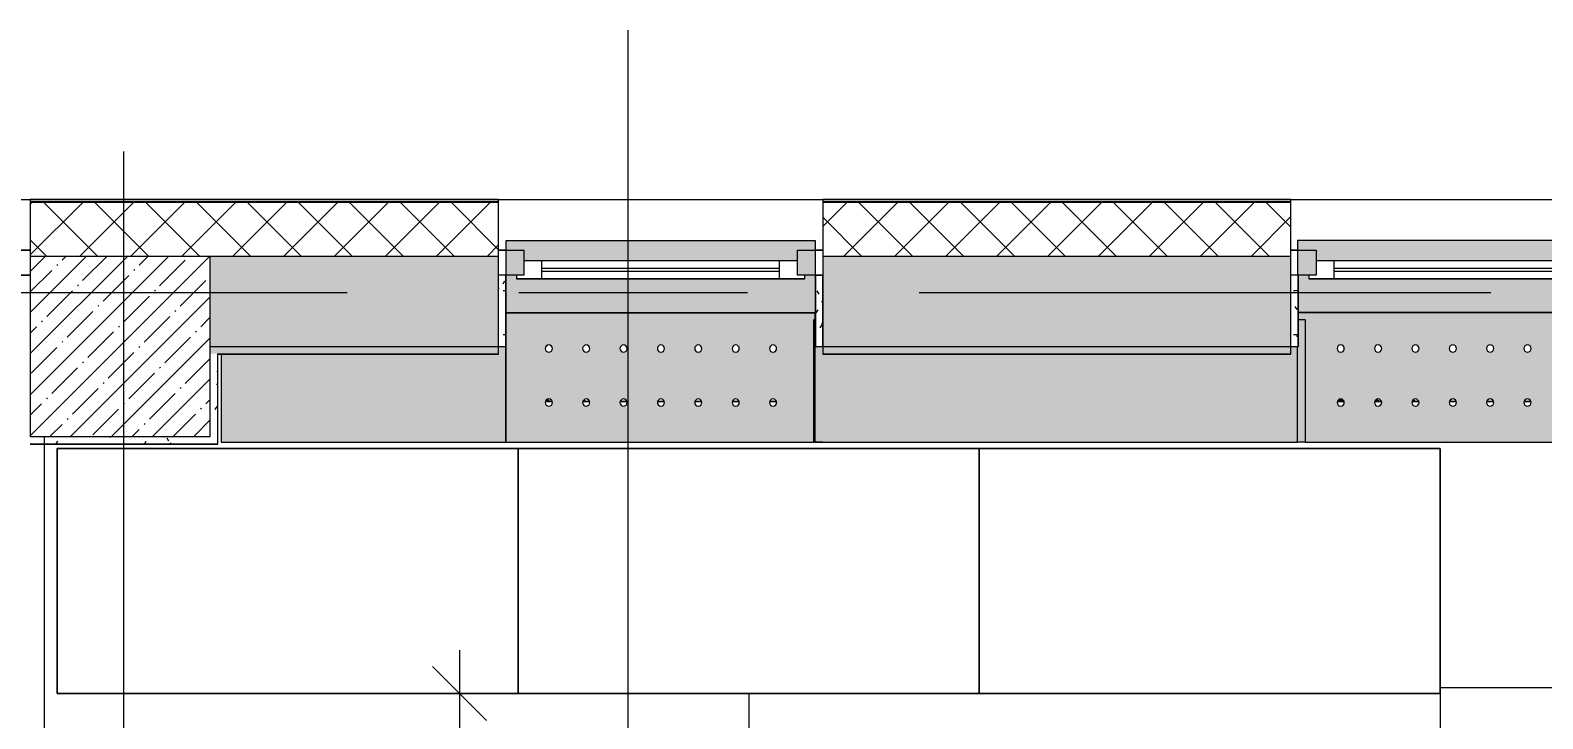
# Model space of a CAD drawing. Header units: millimetres. Extents: x 957 to 67880, y -2706 to 27400.
# Drawn here: x 48021 to 52220, y 20116 to 22028 of the extents above; entities that cross this region are included whole.
import ezdxf

# ---------------------------------------------------------------- set-up
doc = ezdxf.new("R2010")
doc.units = ezdxf.units.MM
doc.linetypes.add('Осевая', pattern=[3175, 635, -476.25, 1587.5, -476.25])
for name, color, linetype, lineweight in [('A-ANNO-DIMS', 7, 'Continuous', 9), ('A-ANNO-DIMS-100', 7, 'Continuous', 9), ('A-GLAZ', 7, 'Continuous', 9), ('A-GLAZ-1', 7, 'Continuous', 13), ('A-WALL', 7, 'Continuous', 9), ('I-FURN-IDEN', 7, 'Continuous', 9), ('I-WALL', 7, 'Continuous', 9), ('S-COLS', 7, 'Continuous', 9), ('Знаки', 7, 'Continuous', 9), ('Оси', 7, 'Continuous', 9), ('Оси-2', 7, 'Осевая', 9)]:
    doc.layers.add(name, color=color, linetype=linetype, lineweight=lineweight)
for name, color, linetype, lineweight, true_color in [('A-WALL-1', 9, 'Continuous', 9, 0x808080), ('A-WALL-FNSH-1', 9, 'Continuous', 9, 0x808080), ('I-FURN-1', 9, 'Continuous', 9, 0x808080), ('M-EQPM-1', 7, 'Continuous', 9, 0xb2b2b2)]:
    doc.layers.add(name, color=color, linetype=linetype, lineweight=lineweight, true_color=true_color)
doc.styles.add('ISOCPEUR_2', font='isocpeur.ttf', dxfattribs={"width": 0.9, "height": 250})
doc.dimstyles.new('ISO-2_5_0_9К_БОЛЬШОЙ_округление', dxfattribs={"dimscale": 304.8, "dimtxt": 248.995294, "dimasz": 0.492126, "dimexe": 0.393701, "dimexo": 0, "dimgap": 0, "dimtad": 1, "dimdec": 0, "dimrnd": 10, "dimzin": 0, "dimdsep": 46, "dimtxsty": 'ISOCPEUR_2', "dimblk1": 'OBLIQUE', "dimblk2": 'OBLIQUE', "dimsah": 1, "dimcen": 0.09, "dimdle": 0.393701, "dimazin": 0, "dimtfac": 1, "dimtdec": 4, "dimtix": 1, "dimtmove": 0, "dimatfit": 3, "dimfxl": 1, "dimtvp": 1, "dimtolj": 1, "dimtzin": 0, "dimarcsym": 2})
pattern_1 = [(0, (-57529.542, 0), (121.92, 30.48), [10.058, -81.382, 10.058, -81.382, -487.68]), (0, (-57529.542, 0), (121.92, 30.48), [-182.88, 10.058, -172.822, 10.058, -81.382, -213.36]), (0, (-57529.542, 0), (121.92, 30.48), [-457.2, 10.058, -50.902, 10.058, -142.342]), (120, (-57483.822, 15.24), (-87.356454, 90.345817), [10.058, -81.382, 10.058, -81.382, -487.68]), (120, (-57483.822, 15.24), (-87.356454, 90.345817), [-182.88, 10.058, -172.822, 10.058, -81.382, -213.36]), (120, (-57483.822, 15.24), (-87.356454, 90.345817), [-457.2, 10.058, -50.902, 10.058, -142.342]), (240, (-57468.582, 76.2), (-34.563546, -120.825817), [10.058, -81.382, 10.058, -81.382, -487.68]), (240, (-57468.582, 76.2), (-34.563546, -120.825817), [-182.88, 10.058, -172.822, 10.058, -81.382, -213.36]), (240, (-57468.582, 76.2), (-34.563546, -120.825817), [-457.2, 10.058, -50.902, 10.058, -142.342])]

# ---------------------------------------------------------------- blocks, each defined once
blk = doc.blocks.new('120_Окно_СКБ_1Ст - 120_Окно_СКБ_1Ст 900х2500_h_ с форточкой-V11-План расстановки мебели и оборудования 3 этажа в осях 23-33')
at = {"layer": 'A-GLAZ'}
for p, q in [((-431.5, -57), (-450, -57)), ((450, -57), (428.5, -57)), ((-330, -107), (330, -107)), ((330, -117), (-330, -117)), ((428.5, -127), (450, -127))]:
    blk.add_line(p, q, dxfattribs=at)
at = {"layer": 'A-GLAZ-1'}
for p, q in [((-450, -127), (-450, -57)), ((-450, -57), (-380, -57)), ((-380, -57), (-380, -127)), ((380, -127), (380, -57)), ((380, -57), (450, -57)), ((450, -57), (450, -127)), ((380, -87), (-380, -87)), ((-380, -87), (-380, -127)), ((-330, -137), (-330, -87)), ((330, -137), (330, -87)), ((380, -127), (380, -87)), ((-380, -127), (-450, -127)), ((-380, -127), (-400, -127)), ((-400, -127), (-400, -137)), ((-400, -137), (400, -137)), ((400, -137), (-400, -137)), ((450, -127), (380, -127)), ((400, -127), (380, -127)), ((400, -137), (400, -127))]:
    blk.add_line(p, q, dxfattribs=at)
blk = doc.blocks.new('120_Окно_СКБ_1Ст - 120_Окно_СКБ_1Ст 900х2500_h_ с форточкой-V12-План расстановки мебели и оборудования 3 этажа в осях 23-33')
at = {"layer": 'A-GLAZ'}
for p, q in [((-430.1, -57), (-450, -57)), ((450, -57), (429.9, -57)), ((-330, -107), (330, -107)), ((330, -117), (-330, -117)), ((429.9, -127), (450, -127))]:
    blk.add_line(p, q, dxfattribs=at)
at = {"layer": 'A-GLAZ-1'}
for p, q in [((-450, -127), (-450, -57)), ((-450, -57), (-380, -57)), ((-380, -57), (-380, -127)), ((380, -127), (380, -57)), ((380, -57), (450, -57)), ((450, -57), (450, -127)), ((380, -87), (-380, -87)), ((-380, -87), (-380, -127)), ((-330, -137), (-330, -87)), ((330, -137), (330, -87)), ((380, -127), (380, -87)), ((-380, -127), (-450, -127)), ((-380, -127), (-400, -127)), ((-400, -127), (-400, -137)), ((-400, -137), (400, -137)), ((400, -137), (-400, -137)), ((450, -127), (380, -127)), ((400, -127), (380, -127)), ((400, -137), (400, -127))]:
    blk.add_line(p, q, dxfattribs=at)
blk = doc.blocks.new('120_Окно_СКБ_1Ст - 120_Окно_СКБ_1Ст 900х2500_h_ с форточкой-V13-План расстановки мебели и оборудования 3 этажа в осях 23-33')
at = {"layer": 'A-GLAZ'}
for p, q in [((450, -57), (-450, -57)), ((-330, -107), (330, -107)), ((330, -117), (-330, -117)), ((-430, -127), (-400, -127)), ((400, -127), (449.8, -127))]:
    blk.add_line(p, q, dxfattribs=at)
at = {"layer": 'A-GLAZ-1'}
for p, q in [((-450, -127), (-450, -57)), ((-450, -57), (-380, -57)), ((-380, -57), (-380, -127)), ((380, -127), (380, -57)), ((380, -57), (450, -57)), ((450, -57), (450, -127)), ((380, -87), (-380, -87)), ((-380, -87), (-380, -127)), ((-330, -137), (-330, -87)), ((330, -137), (330, -87)), ((380, -127), (380, -87)), ((-380, -127), (-450, -127)), ((-380, -127), (-400, -127)), ((-400, -127), (-400, -137)), ((-400, -137), (400, -137)), ((400, -137), (-400, -137)), ((450, -127), (380, -127)), ((400, -127), (380, -127)), ((400, -137), (400, -127))]:
    blk.add_line(p, q, dxfattribs=at)
blk = doc.blocks.new('BSC_Колонна _Прямоугольная - 500х500-23282986-План расстановки мебели и оборудования 3 этажа в осях 23-33')
at = {"layer": 'S-COLS'}
h = blk.add_hatch(dxfattribs=at)
h.set_pattern_fill('FP_27', color=256, style=0, pattern_type=2)
h.set_pattern_definition([(45, (-105800, -21150), (-57.024626, 57.024626), []), (45, (-105742.975, -21150), (-57.024626, 57.024626), [100.806, -20.161, 3.353, -16.808])])
h.paths.add_polyline_path([(-249.8, -250), (250, -250), (250, 250), (-250, 250), (-250, -250)])
for p, q in [((250, 250), (-250, 250)), ((-250, 250), (-250, -250)), ((250, -250), (250, 250)), ((-250, -250), (250, -250))]:
    blk.add_line(p, q, dxfattribs=at)
blk = doc.blocks.new('Стол базовый прямоугольный - 1_2-V136-План расстановки мебели и оборудования 3 этажа в осях 23-33')
at = {"layer": 'I-FURN-1'}
for p, q in [((600, 300), (-600, 300)), ((-600, 300), (-600, -300)), ((600, -300), (600, 300)), ((-600, -300), (600, -300))]:
    blk.add_line(p, q, dxfattribs=at)
blk = doc.blocks.new('radiator_prado_classic_z_tip_30_po exemplyaru - Classic Z Тип 30-300-31189091-План расстановки мебели и оборудования 3 этажа в осях 23-33')
at = {"layer": 'M-EQPM-1'}
for p, q in [((102.4, 228), (83.1, 228)), ((83.1, 228), (87.5, 228)), ((87.5, 228), (83.1, 228)), ((83.1, 228), (87.5, 228)), ((84.6, 225.1), (87.5, 228)), ((87.5, 228), (84.6, 225.1)), ((87.5, 228), (102.4, 228)), ((206.2, 228), (187, 228)), ((187.5, 228), (206.2, 228)), ((309.9, 228), (290.7, 228)), ((290.7, 228), (309.9, 228)), ((413.7, 228), (394.5, 228)), ((394.5, 228), (412.5, 228)), ((412.5, 228), (413.7, 228)), ((413.7, 228), (412.5, 228)), ((412.5, 228), (413.7, 228)), ((517.4, 228), (498.2, 228)), ((498.2, 228), (512.5, 228)), ((512.5, 228), (517.4, 228)), ((517.4, 228), (512.5, 228)), ((512.5, 228), (517.4, 228)), ((512.5, 228), (515.7, 224.8)), ((512.5, 228), (515.7, 224.8)), ((621.2, 228), (602, 228)), ((602, 228), (612.5, 228)), ((612.5, 228), (621.2, 228)), ((621.2, 228), (612.5, 228)), ((612.5, 228), (621.2, 228)), ((612.5, 228), (617.5, 223)), ((612.5, 228), (617.5, 223)), ((725, 228), (705.7, 228)), ((705.7, 228), (712.5, 228)), ((712.5, 228), (725, 228)), ((725, 228), (712.5, 228)), ((712.5, 228), (725, 228)), ((712.5, 228), (717.5, 223)), ((712.5, 228), (717.5, 223)), ((721.6, 223), (717.5, 223)), ((717.5, 223), (721.6, 223))]:
    blk.add_line(p, q, dxfattribs=at)
blk = doc.blocks.new('radiator_prado_classic_z_tip_30_po exemplyaru - Classic Z Тип 30-300-V165-План расстановки мебели и оборудования 3 этажа в осях 23-33')
at = {"layer": 'M-EQPM-1'}
for p, q in [((106.1, 228), (87, 228)), ((87.5, 228), (106.1, 228)), ((209.9, 228), (190.6, 228)), ((190.6, 228), (209.9, 228)), ((313.6, 228), (294.3, 228)), ((294.3, 228), (312.5, 228)), ((417.4, 228), (398.1, 228)), ((398.1, 228), (412.5, 228)), ((412.5, 228), (417.4, 228)), ((417.4, 228), (412.5, 228)), ((412.5, 228), (417.4, 228)), ((412.5, 228), (415.7, 224.8)), ((412.5, 228), (415.7, 224.8)), ((521.1, 228), (501.8, 228)), ((501.8, 228), (512.5, 228)), ((512.5, 228), (521.1, 228)), ((521.1, 228), (512.5, 228)), ((512.5, 228), (521.1, 228)), ((512.5, 228), (517.5, 223)), ((512.5, 228), (517.5, 223)), ((624.9, 228), (605.6, 228)), ((605.6, 228), (612.5, 228)), ((612.5, 228), (624.9, 228)), ((624.9, 228), (612.5, 228)), ((612.5, 228), (624.9, 228)), ((612.5, 228), (617.5, 223)), ((612.5, 228), (617.5, 223)), ((621.6, 223), (617.5, 223)), ((617.5, 223), (621.6, 223)), ((728.7, 228), (709.3, 228)), ((709.3, 228), (712.5, 228)), ((712.5, 228), (728.7, 228)), ((728.7, 228), (712.5, 228)), ((712.5, 228), (728.7, 228)), ((712.5, 228), (717.5, 223)), ((712.5, 228), (717.5, 223)), ((725.3, 223), (717.5, 223)), ((717.5, 223), (725.3, 223))]:
    blk.add_line(p, q, dxfattribs=at)
blk = doc.blocks.new('Зашивка радиатора_ с перфорацией М1_1 - Зашивка радиатора_ с перфорацией М1_1-V275-План расстановки мебели и оборудования 3 этажа в осях 23-33')
at = {"layer": 'Знаки'}
h = blk.add_hatch(color=256, dxfattribs=at)
h.paths.add_polyline_path([(293.2, 180), (430, 180.1), (430, 380), (-430, 380), (-429.8, 180), (134.2, 180)])
h.paths.add_polyline_path([(380.1, 274.1), (-399.9, 274.1), (-399.9, 284.1), (-379.9, 284.1), (-379.9, 324.1), (380.1, 324.1), (380.1, 284.1), (400.1, 284.1), (400.1, 274.1)])
h = blk.add_hatch(color=256, dxfattribs=at)
h.paths.add_polyline_path([(134.2, -179.9), (425.4, -178.8), (425.4, 160.1), (428.6, 160.1), (428.6, 180), (-429.8, 179.5), (-429.8, -179.9), (-24.9, -179.9)])
h.paths.add_polyline_path([(1, -79.6), (-4, -78.3), (-7.7, -74.6), (-9, -69.6), (-7.7, -64.6), (-4, -61), (1, -59.6), (6, -61), (9.7, -64.6), (11, -69.6), (9.7, -74.6), (6, -78.3), (3.6, -79.3)])
h.paths.add_polyline_path([(104.7, -79.6), (99.8, -78.3), (96.1, -74.6), (94.8, -69.6), (96.1, -64.6), (99.8, -61), (104.7, -59.6), (109.8, -61), (113.4, -64.6), (114.8, -69.6), (113.4, -74.6), (109.8, -78.3), (107.3, -79.3)])
h.paths.add_polyline_path([(312.2, -79.6), (307.3, -78.3), (303.6, -74.6), (302.3, -69.6), (303.6, -64.6), (307.3, -61), (312.2, -59.6), (317.3, -61), (320.9, -64.6), (322.3, -69.6), (320.9, -74.6), (317.3, -78.3), (314.8, -79.3)])
h.paths.add_polyline_path([(-102.8, -79.6), (-107.7, -78.3), (-111.4, -74.6), (-112.7, -69.6), (-111.4, -64.6), (-107.7, -61), (-102.8, -59.6), (-97.7, -61), (-94.1, -64.6), (-92.7, -69.6), (-94.1, -74.6), (-97.7, -78.3), (-100.2, -79.3)])
h.paths.add_polyline_path([(208.5, -79.6), (203.5, -78.3), (199.8, -74.6), (198.5, -69.6), (199.8, -64.6), (203.5, -61), (208.5, -59.6), (213.5, -61), (217.2, -64.6), (218.5, -69.6), (217.2, -74.6), (213.5, -78.3), (211.1, -79.3)])
h.paths.add_polyline_path([(-310.3, -79.6), (-315.2, -78.3), (-318.9, -74.6), (-320.2, -69.6), (-318.9, -64.6), (-315.2, -61), (-310.3, -59.6), (-305.2, -61), (-301.6, -64.6), (-300.2, -69.6), (-301.6, -74.6), (-305.2, -78.3), (-307.7, -79.3)])
h.paths.add_polyline_path([(-206.5, -79.6), (-211.5, -78.3), (-215.2, -74.6), (-216.5, -69.6), (-215.2, -64.6), (-211.5, -61), (-206.5, -59.6), (-201.5, -61), (-197.8, -64.6), (-196.5, -69.6), (-197.8, -74.6), (-201.5, -78.3), (-203.9, -79.3)])
h.paths.add_polyline_path([(312.2, 70.4), (307.3, 71.7), (303.6, 75.4), (302.3, 80.4), (304.1, 86.1), (307.3, 89), (312.2, 90.4), (317.3, 89), (320.9, 85.4), (322.3, 80.4), (320.9, 75.4), (317, 71.6), (314.8, 70.7)])
h.paths.add_polyline_path([(-206.5, 70.4), (-211.5, 71.7), (-215.2, 75.4), (-216.5, 80.4), (-214.6, 86.1), (-211.5, 89), (-206.5, 90.4), (-201.5, 89), (-197.8, 85.4), (-196.5, 80.4), (-197.8, 75.4), (-201.5, 71.7), (-203.9, 70.7)])
h.paths.add_polyline_path([(-102.8, 70.4), (-107.7, 71.7), (-111.4, 75.4), (-112.7, 80.4), (-110.9, 86.1), (-107.7, 89), (-102.8, 90.4), (-97.7, 89), (-94.1, 85.4), (-92.7, 80.4), (-94.1, 75.4), (-97.7, 71.7), (-100.2, 70.7)])
h.paths.add_polyline_path([(104.7, 70.4), (99.8, 71.7), (96.1, 75.4), (94.8, 80.4), (96.6, 86.1), (99.8, 89), (104.7, 90.4), (109.8, 89), (113.4, 85.4), (114.8, 80.4), (113.4, 75.4), (109.8, 71.7), (107.3, 70.7)])
h.paths.add_polyline_path([(-310.3, 70.4), (-315.2, 71.7), (-318.9, 75.4), (-320.2, 80.4), (-318.4, 86.1), (-315.2, 89), (-310.3, 90.4), (-305.2, 89), (-301.6, 85.4), (-300.2, 80.4), (-301.6, 75.4), (-305.2, 71.7), (-307.7, 70.7)])
h.paths.add_polyline_path([(208.5, 70.4), (203.5, 71.7), (199.8, 75.4), (198.5, 80.4), (200.4, 86.1), (203.5, 89), (208.5, 90.4), (213.5, 89), (217.2, 85.4), (218.5, 80.4), (217.2, 75.4), (213.5, 71.7), (211.1, 70.7)])
h.paths.add_polyline_path([(1, 70.4), (-4, 71.7), (-7.7, 75.4), (-9, 80.4), (-7.1, 86.1), (-4, 89), (1, 90.4), (6, 89), (9.7, 85.4), (11, 80.4), (9.7, 75.4), (6, 71.7), (3.6, 70.7)])
for p, q in [((430, 380), (-430, 380)), ((-430, 380), (-430, 284.1)), ((430, 180.1), (430, 380)), ((-429.9, 180), (428.6, 180)), ((428.6, 180), (-429.9, 180)), ((-430, 86.1), (-430, -179.9)), ((-430, -179.9), (425.4, -179.9))]:
    blk.add_line(p, q, dxfattribs=at)
for centre, start, end in [((-310.3, 80.4), 0, 180), ((-206.5, 80.4), 0, 180), ((-102.8, 80.4), 0, 180), ((1, 80.4), 0, 180), ((104.7, 80.4), 0, 180), ((208.5, 80.4), 0, 180), ((312.2, 80.4), 0, 180), ((-310.3, 80.4), 180, 0), ((-206.5, 80.4), 180, 360), ((-102.8, 80.4), 180, 0), ((1, 80.4), 180, 0), ((104.7, 80.4), 180, 360), ((208.5, 80.4), 180, 0), ((312.2, 80.4), 180, 0), ((-310.3, -69.6), 0, 180), ((-310.3, -69.6), 180, 0), ((-206.5, -69.6), 0, 180), ((-206.5, -69.6), 180, 0), ((-102.8, -69.6), 0, 180), ((-102.8, -69.6), 180, 0), ((1, -69.6), 0, 180), ((1, -69.6), 180, 0), ((104.7, -69.6), 0, 180), ((104.7, -69.6), 180, 0), ((208.5, -69.6), 0, 180), ((208.5, -69.6), 180, 0), ((312.2, -69.6), 0, 180), ((312.2, -69.6), 180, 0)]:
    blk.add_arc(centre, 10, start, end, dxfattribs=at)
blk = doc.blocks.new('Зашивка радиатора_ с перфорацией М1_1 - Зашивка радиатора_ с перфорацией М1_1-V276-План расстановки мебели и оборудования 3 этажа в осях 23-33')
at = {"layer": 'Знаки'}
h = blk.add_hatch(color=256, dxfattribs=at)
h.paths.add_polyline_path([(-428.5, 180), (430, 180), (430, 380), (-430, 380), (-430, 284), (-428.5, 284), (-428.5, 224.8)])
h.paths.add_polyline_path([(381.5, 274), (-398.5, 274), (-398.5, 284), (-378.5, 284), (-378.5, 324), (381.5, 324), (381.5, 284), (401.5, 284), (401.5, 274)])
h = blk.add_hatch(color=256, dxfattribs=at)
h.paths.add_polyline_path([(162.6, -179.9), (430.2, -179.9), (430, 180), (-428.5, 178.8), (-428.5, 160), (-408.9, 160), (-408.9, -179.9), (3.5, -179.9)])
h.paths.add_polyline_path([(1, -79.6), (-4, -78.3), (-7.7, -74.6), (-9, -69.6), (-7.7, -64.6), (-4, -61), (1, -59.6), (6, -61), (9.7, -64.6), (11, -69.6), (9.7, -74.6), (6, -78.3), (3.5, -79.3)])
h.paths.add_polyline_path([(208.5, -79.6), (203.5, -78.3), (199.8, -74.6), (198.5, -69.6), (199.8, -64.6), (203.5, -61), (208.5, -59.6), (213.5, -61), (217.2, -64.6), (218.5, -69.6), (217.2, -74.6), (213.5, -78.3), (211.1, -79.3)])
h.paths.add_polyline_path([(312.2, -79.6), (307.3, -78.3), (303.3, -74), (302.3, -69.6), (303.6, -64.6), (307.3, -61), (312.2, -59.6), (317.3, -61), (320.9, -64.6), (322.3, -69.6), (320.9, -74.6), (317.3, -78.3), (314.8, -79.3)])
h.paths.add_polyline_path([(-102.8, -79.6), (-107.7, -78.3), (-111.4, -74.6), (-112.7, -69.6), (-111.4, -64.6), (-107.7, -61), (-102.8, -59.6), (-97.7, -61), (-94.1, -64.6), (-92.7, -69.6), (-94.1, -74.6), (-97.7, -78.3), (-100.2, -79.3)])
h.paths.add_polyline_path([(104.7, -79.6), (99.8, -78.3), (96.1, -74.6), (94.8, -69.6), (96.1, -64.6), (99.8, -61), (104.7, -59.6), (109.8, -61), (113.4, -64.6), (114.8, -69.6), (113.4, -74.6), (109.8, -78.3), (107.3, -79.3)])
h.paths.add_polyline_path([(-310.3, -79.6), (-315.2, -78.3), (-318.9, -74.6), (-320.2, -69.6), (-318.9, -64.6), (-314.6, -60.7), (-310.3, -59.6), (-305.2, -61), (-301.6, -64.6), (-300.2, -69.6), (-301.6, -74.6), (-305.2, -78.3), (-307.7, -79.3)])
h.paths.add_polyline_path([(-206.5, -79.6), (-211.5, -78.3), (-215.2, -74.6), (-216.5, -69.6), (-215.2, -64.6), (-211.5, -61), (-206.5, -59.6), (-201.5, -61), (-197.8, -64.6), (-196.5, -69.6), (-197.8, -74.6), (-201.5, -78.3), (-203.9, -79.3)])
h.paths.add_polyline_path([(312.2, 70.4), (307.3, 71.7), (303.6, 75.4), (302.3, 80.4), (304.1, 86), (307.3, 89), (312.2, 90.4), (317.3, 89), (320.9, 85.4), (322.3, 80.4), (320.9, 75.4), (317.3, 71.7), (314.8, 70.7)])
h.paths.add_polyline_path([(-206.5, 70.4), (-211.5, 71.7), (-215.2, 75.4), (-216.5, 80.4), (-214.7, 86), (-211.5, 89), (-206.5, 90.4), (-201.5, 89), (-197.8, 85.4), (-196.5, 80.4), (-197.8, 75.4), (-201.5, 71.7), (-203.9, 70.7)])
h.paths.add_polyline_path([(-102.8, 70.4), (-107.7, 71.7), (-111.4, 75.4), (-112.7, 80.4), (-110.9, 86), (-107.7, 89), (-102.8, 90.4), (-97.7, 89), (-94.1, 85.4), (-92.7, 80.4), (-94.1, 75.4), (-97.7, 71.7), (-100.2, 70.7)])
h.paths.add_polyline_path([(208.5, 70.4), (203.5, 71.7), (199.8, 75.4), (198.5, 80.4), (200.3, 86), (203.5, 89), (208.5, 90.4), (213.5, 89), (217.2, 85.4), (218.5, 80.4), (217.2, 75.4), (213.5, 71.7), (211.1, 70.7)])
h.paths.add_polyline_path([(104.7, 70.4), (99.8, 71.7), (96.1, 75.4), (94.8, 80.4), (96.6, 86), (99.8, 89), (104.7, 90.4), (109.8, 89), (113.4, 85.4), (114.8, 80.4), (113.4, 75.4), (109.8, 71.7), (107.3, 70.7)])
h.paths.add_polyline_path([(-310.3, 70.4), (-315.2, 71.7), (-318.9, 75.4), (-320.2, 80.4), (-318.4, 86), (-314.6, 89.3), (-310.3, 90.4), (-305.2, 89), (-301.6, 85.4), (-300.2, 80.4), (-301.6, 75.4), (-305.2, 71.7), (-307.7, 70.7)])
h.paths.add_polyline_path([(1, 70.4), (-4, 71.7), (-7.7, 75.4), (-9, 80.4), (-7.2, 86), (-4, 89), (1, 90.4), (6, 89), (9.7, 85.4), (11, 80.4), (9.7, 75.4), (6, 71.7), (3.5, 70.7)])
for p, q in [((430, 380), (-430, 380)), ((-430, 380), (-430, 284)), ((430, 180), (430, 380)), ((-428.5, 180), (430, 180)), ((430.2, 180), (-428.5, 180)), ((430.2, -179.9), (430.2, 180)), ((-408.9, -179.9), (430.2, -179.9))]:
    blk.add_line(p, q, dxfattribs=at)
for centre, start, end in [((-310.3, 80.4), 0, 180), ((-206.5, 80.4), 0, 180), ((-102.8, 80.4), 0, 180), ((1, 80.4), 0, 180), ((104.7, 80.4), 0, 180), ((208.5, 80.4), 0, 180), ((312.2, 80.4), 0, 180), ((-310.3, 80.4), 180, 0), ((-206.5, 80.4), 180, 360), ((-102.8, 80.4), 180, 0), ((1, 80.4), 180, 0), ((104.7, 80.4), 180, 360), ((208.5, 80.4), 180, 0), ((312.2, 80.4), 180, 0), ((-310.3, -69.6), 0, 180), ((-310.3, -69.6), 180, 0), ((-206.5, -69.6), 0, 180), ((-206.5, -69.6), 180, 0), ((-102.8, -69.6), 0, 180), ((-102.8, -69.6), 180, 0), ((1, -69.6), 0, 180), ((1, -69.6), 180, 0), ((104.7, -69.6), 0, 180), ((104.7, -69.6), 180, 0), ((208.5, -69.6), 0, 180), ((208.5, -69.6), 180, 0), ((312.2, -69.6), 0, 180), ((312.2, -69.6), 180, 0)]:
    blk.add_arc(centre, 10, start, end, dxfattribs=at)
blk = doc.blocks.new('Зашивка без перфорации М3_2_1 - М3_2_9-31134916-План расстановки мебели и оборудования 3 этажа в осях 23-33')
at = {"layer": 'Знаки'}
blk.add_hatch(color=256, dxfattribs=at).paths.add_polyline_path([(360.2, -179.9), (360.1, 86), (340.1, 86), (340.1, 66), (-430, 66), (-430, -179.9), (287.9, -179.9)])
for p, q in [((360.2, -179.9), (360.2, 180)), ((-430, 66), (-430, -179.9)), ((-430, -179.9), (360.2, -179.9))]:
    blk.add_line(p, q, dxfattribs=at)
blk = doc.blocks.new('Зашивка без перфорации М3 - М3_29-31196890-План расстановки мебели и оборудования 3 этажа в осях 23-33')
at = {"layer": 'Знаки'}
blk.add_hatch(color=256, dxfattribs=at).paths.add_polyline_path([(-430, -179.9), (910.2, -179.9), (910.2, 86), (891.5, 86), (891.5, 66), (-408.5, 66), (-408.5, 86), (-428.5, 86), (-428.5, 180), (-430, 180), (-430, -99.7)])
for p, q in [((-428.5, 180), (-430, 180)), ((-430, 180), (-430, -179.9)), ((910.2, -179.9), (910.2, 86)), ((-430, -179.9), (910.2, -179.9))]:
    blk.add_line(p, q, dxfattribs=at)
blk = doc.blocks.new('Зашивка_ опоясывающая панель - Зашивка_ опоясывающая панель Т2_1-V285-План расстановки мебели и оборудования 3 этажа в осях 23-33')
at = {"layer": 'Знаки'}
blk.add_line((-408.1, 180), (-406, 180), dxfattribs=at)
blk = doc.blocks.new('Зашивка_ опоясывающая панель - Зашивка_ опоясывающая панель-V286-План расстановки мебели и оборудования 3 этажа в осях 23-33')
at = {"layer": 'Знаки'}
blk.add_hatch(color=256, dxfattribs=at).paths.add_polyline_path([(-406, 180), (-409.2, 179.2), (-409.2, -160), (-406, -160), (-406, 179.9)])
for p, q in [((-430, 180), (-406, 180)), ((-406, 180), (-406, -160)), ((-409.2, -160), (-406, -160))]:
    blk.add_line(p, q, dxfattribs=at)
blk = doc.blocks.new('Зашивка_ опоясывающая панель - Зашивка_ опоясывающая панель-V287-План расстановки мебели и оборудования 3 этажа в осях 23-33')
at = {"layer": 'Знаки'}
blk.add_hatch(color=256, dxfattribs=at).paths.add_polyline_path([(-430, 180), (-430, -160), (-410.4, -160), (-410.4, -86), (-409.2, -86), (-408.9, 179.9), (-409.2, 180)])
for p, q in [((-430, -160), (-430, 180)), ((-430, 180), (-406, 180)), ((-430, -160), (-410.4, -160))]:
    blk.add_line(p, q, dxfattribs=at)
blk = doc.blocks.new('DIMBLOCK18-План расстановки мебели и оборудования 3 этажа в осях 23-33')
at = {"layer": 'A-ANNO-DIMS-100'}
for p, q in [((49212.1, 20306.7), (49212.1, 18980)), ((49318.2, 20186.7), (49092.1, 20186.7)), ((49212.1, 20186.7), (49318.2, 20186.7)), ((49318.2, 19100), (49092.1, 19100)), ((49212.1, 19100), (49318.2, 19100))]:
    blk.add_line(p, q, dxfattribs=at)
at = {"layer": 'A-ANNO-DIMS-100', "lineweight": 20}
for p, q in [((49212.1, 20186.7), (49137.1, 20261.7)), ((49212.1, 20186.7), (49287.1, 20111.7)), ((49212.1, 19100), (49137.1, 19175)), ((49212.1, 19100), (49287.1, 19025))]:
    blk.add_line(p, q, dxfattribs=at)
at = {"layer": 'A-ANNO-DIMS-100', "color": 0, "insert": (48885.5, 19348.9), "char_height": 250, "width": 706.764, "attachment_point": 1, "rotation": 90, "line_spacing_factor": 1.149209, "style": 'ISOCPEUR_2'}
blk.add_mtext('1090', dxfattribs=at)
blk = doc.blocks.new('_Oblique')
at = {"color": 0, "linetype": 'ByBlock', "lineweight": -2}
blk.add_line((-0.5, -0.5), (0.5, 0.5), dxfattribs=at)

msp = doc.modelspace()

# ---------------------------------------------------------------- hatches: boundary and pattern name
at = {"layer": 'A-WALL'}
h = msp.add_hatch(dxfattribs=at)
h.set_pattern_fill('FP_1', color=256, style=0, pattern_type=2)
h.set_pattern_definition([(45, (-57529.54, 0), (-70.71068, 70.71068), []), (135, (-57529.54, 0), (-70.71068, -70.71068), [])])
h.paths.add_polyline_path([(67550.5, 21400), (67700.5, 21400), (67700.5, 21550), (62620.7, 21550), (62620.7, 21400), (67300.5, 21400)])
h.paths.add_polyline_path([(60370.9, 21400), (61720.7, 21400), (61720.7, 21550), (60370.9, 21550)])
h.paths.add_polyline_path([(43270.5, 21400), (43620.5, 21400), (43620.5, 21550), (39080.5, 21550), (39080.5, 21400), (43050.5, 21400)])
h.paths.add_polyline_path([(58600.9, 21400), (59470.9, 21400), (59470.9, 21550), (58600.9, 21550)])
h.paths.add_polyline_path([(56267.9, 21400), (57170.9, 21400), (57170.9, 21550), (56020.5, 21550), (56020.5, 21400)])
h.paths.add_polyline_path([(52450.2, 21400), (53720.5, 21400), (53720.5, 21550), (52420.9, 21550), (52420.9, 21400)])
h.paths.add_polyline_path([(50220.9, 21400), (51520.9, 21400), (51520.9, 21550), (50220.9, 21550)])
h.paths.add_polyline_path([(48520.5, 21400), (49320.9, 21400), (49320.9, 21550), (48020.7, 21550), (48020.7, 21400)])
h.paths.add_polyline_path([(46087.2, 21400), (47120.7, 21400), (47120.7, 21550), (45920.5, 21550), (45920.5, 21400)])
h.paths.add_polyline_path([(35780.5, 21400), (35780.5, 21550), (35760.5, 21550), (35760.5, 21400)])
at = {"layer": 'I-WALL'}
h = msp.add_hatch(dxfattribs=at)
h.set_pattern_fill('FP_4', color=256, style=0, pattern_type=2)
h.set_pattern_definition([(45, (-57529.54, 0), (-57.024626, 57.024626), []), (45, (-57472.52, 0), (-57.024626, 57.024626), [100.806, -20.161, 3.353, -16.808])])
h.paths.add_polyline_path([(63510.5, 21150), (63510.5, 21400), (63320.5, 21400), (63320.5, 21150)])
h.paths.add_polyline_path([(61358.3, 21150), (61720.7, 21150), (61720.7, 21400), (60370.9, 21400), (60370.9, 21150), (60784.6, 21150)])
h.paths.add_polyline_path([(59449.4, 21150), (59470.9, 21150), (59470.9, 21400), (58600.9, 21400), (58600.9, 21150), (58813.1, 21150)])
h.paths.add_polyline_path([(57170.9, 21150), (57170.9, 21400), (56020.5, 21400), (56020.5, 21150), (56904.2, 21150)])
h.paths.add_polyline_path([(52799.9, 21150), (52820.5, 21150), (52820.5, 21400), (52420.9, 21400), (52420.9, 21150), (52450.2, 21150)])
h.paths.add_polyline_path([(53720.5, 21150), (53720.5, 21400), (53520.5, 21400), (53521.5, 21150), (53540.5, 21150)])
h.paths.add_polyline_path([(50223.1, 21150), (51520.9, 21150), (51520.9, 21400), (50220.9, 21400), (50220.9, 21150)])
h.paths.add_polyline_path([(49320.9, 21150), (49320.9, 21400), (48520.5, 21400), (48520.5, 21150), (49268.7, 21150)])
h.paths.add_polyline_path([(47120.7, 21150), (47120.7, 21400), (45920.5, 21400), (45920.5, 21150), (47041.7, 21150)])
h.paths.add_polyline_path([(43620.5, 21150), (43620.5, 21400), (43270.5, 21400), (43270.5, 21150), (43542.1, 21150)])
h = msp.add_hatch(dxfattribs=at)
h.set_pattern_fill('FP_35', color=256, style=0, pattern_type=2)
h.set_pattern_definition(pattern_1)
h.paths.add_polyline_path([(49340.9, 21150), (49340.8, 21348), (49320.9, 21348), (49320.9, 21150)])
h = msp.add_hatch(dxfattribs=at)
h.set_pattern_fill('FP_35', color=256, style=0, pattern_type=2)
h.set_pattern_definition(pattern_1)
h.paths.add_polyline_path([(50220.9, 21150), (50220.9, 21347.8), (50200.9, 21347.8), (50200.9, 21150)])
h = msp.add_hatch(dxfattribs=at)
h.set_pattern_fill('FP_35', color=256, style=0, pattern_type=2)
h.set_pattern_definition(pattern_1)
h.paths.add_polyline_path([(51540.9, 21150), (51540.9, 21348), (51520.9, 21348), (51520.9, 21150), (51539.6, 21150)])
h = msp.add_hatch(dxfattribs=at)
h.set_pattern_fill('FP_35', color=256, style=0, pattern_type=2)
h.set_pattern_definition(pattern_1)
h.paths.add_polyline_path([(52799.5, 21130), (52800.5, 21130), (52799.9, 21150), (52420.9, 21150), (52420.9, 21130), (52499.3, 21130)])
h.paths.add_polyline_path([(50655.5, 21130), (51520.9, 21130), (51520.9, 21150), (50220.9, 21150), (50220.9, 21130), (50541.3, 21130)])
h.paths.add_polyline_path([(48520.5, 21130), (49320.9, 21130), (49320.9, 21150), (48520.5, 21150)])
h = msp.add_hatch(dxfattribs=at)
h.set_pattern_fill('FP_35', color=256, style=0, pattern_type=2)
h.set_pattern_definition(pattern_1)
h.paths.add_polyline_path([(48540.5, 20880), (48540.5, 21130), (48520.5, 21129), (48520.5, 20880)])
h = msp.add_hatch(dxfattribs=at)
h.set_pattern_fill('FP_35', color=256, style=0, pattern_type=2)
h.set_pattern_definition(pattern_1)
h.paths.add_polyline_path([(48314.3, 20880), (48520.5, 20880), (48520.5, 20900), (48060.5, 20899.2), (48060.5, 20880), (48095.5, 20880)])

# ---------------------------------------------------------------- linework, layer by layer
at = {"layer": 'A-WALL'}
for p, q in [((47120.7, 21558), (48020.7, 21558)), ((49320.9, 21553), (48020.7, 21553)), ((49320.9, 21550), (48020.7, 21550)), ((49320.9, 21558), (50220.9, 21558)), ((51520.9, 21553), (50220.9, 21553)), ((51520.9, 21550), (50220.9, 21550)), ((51520.9, 21558), (52420.9, 21558)), ((49320.9, 21400), (48520.5, 21400)), ((51520.9, 21400), (50220.9, 21400)), ((48520.5, 21150), (49320.9, 21150)), ((48540.5, 21130), (49320.9, 21130)), ((48540.5, 21130), (48540.5, 20880)), ((50220.9, 21150), (51520.9, 21150)), ((50220.9, 21130), (51520.9, 21130))]:
    msp.add_line(p, q, dxfattribs=at)
at = {"layer": 'A-WALL-1'}
for p, q in [((48020.7, 21550), (48020.7, 21400)), ((49320.9, 21130), (49320.9, 21550)), ((50220.9, 21550), (50220.9, 21130)), ((51520.9, 21130), (51520.9, 21550)), ((49340.9, 21348), (49320.9, 21348)), ((49340.9, 21150), (49340.9, 21348)), ((50220.9, 21347.8), (50200.9, 21347.8)), ((50200.9, 21347.8), (50200.9, 21150)), ((50220.9, 21150), (50220.9, 21347.8)), ((51540.9, 21348), (51520.9, 21348)), ((51540.9, 21150), (51540.9, 21348)), ((49320.9, 21150), (49340.9, 21150)), ((50200.9, 21150), (50220.9, 21150)), ((51520.9, 21150), (51540.9, 21150)), ((48020.5, 20880), (48540.5, 20880)), ((48060.5, 16455), (48060.5, 20900))]:
    msp.add_line(p, q, dxfattribs=at)
at = {"layer": 'A-WALL-FNSH-1'}
for p, q in [((49320.9, 21558), (48020.7, 21558)), ((48020.7, 21558), (48020.7, 21550)), ((49320.9, 21550), (49320.9, 21558)), ((51520.9, 21558), (50220.9, 21558)), ((50220.9, 21558), (50220.9, 21550)), ((51520.9, 21550), (51520.9, 21558)), ((49341.9, 21348), (49340.9, 21348)), ((49341.9, 21150), (49341.9, 21348)), ((50200.9, 21347.8), (50199.9, 21347.8)), ((50199.9, 21347.8), (50199.9, 21150)), ((51541.9, 21348), (51540.9, 21348)), ((51541.9, 21150), (51541.9, 21348)), ((48541.5, 21129), (49320.9, 21129)), ((48541.5, 20879), (48541.5, 21129)), ((49320.9, 21129), (49320.9, 21130)), ((49340.9, 21150), (49341.9, 21150)), ((50199.9, 21150), (50200.9, 21150)), ((50220.9, 21130), (50220.9, 21129)), ((50220.9, 21129), (51520.9, 21129)), ((51520.9, 21129), (51520.9, 21130)), ((51540.9, 21150), (51541.9, 21150)), ((48020.5, 20879), (48541.5, 20879))]:
    msp.add_line(p, q, dxfattribs=at)
at = {"layer": 'I-FURN-1'}
for p, q in [((48095.5, 20866.7), (48095.5, 20186.7)), ((49375.5, 20866.7), (48095.5, 20866.7)), ((48095.5, 20866.7), (49375.5, 20866.7)), ((48095.5, 20186.7), (48095.5, 20866.7)), ((49375.5, 20186.7), (49375.5, 20866.7)), ((49375.5, 20866.7), (49375.5, 20186.7)), ((49375.5, 20866.7), (49375.5, 20186.7)), ((50655.5, 20866.7), (49375.5, 20866.7)), ((49375.5, 20866.7), (50655.5, 20866.7)), ((49375.5, 20186.7), (49375.5, 20866.7)), ((50655.5, 20186.7), (50655.5, 20866.7)), ((50655.5, 20866.7), (50655.5, 20186.7)), ((50655.5, 20866.7), (50655.5, 20186.7)), ((51935.5, 20866.7), (50655.5, 20866.7)), ((50655.5, 20866.7), (51935.5, 20866.7)), ((50655.5, 20186.7), (50655.5, 20866.7)), ((51935.5, 20202.2), (51935.5, 20866.7)), ((51935.5, 20866.7), (51935.5, 20202.2)), ((51935.5, 20186.7), (51935.5, 20202.2)), ((51935.5, 20202.2), (51935.5, 20186.7)), ((48095.5, 20186.7), (49375.5, 20186.7)), ((49375.5, 20186.7), (48095.5, 20186.7)), ((49375.5, 20186.7), (50655.5, 20186.7)), ((50655.5, 20186.7), (49375.5, 20186.7)), ((50655.5, 20186.7), (51935.5, 20186.7)), ((51935.5, 20186.7), (50655.5, 20186.7))]:
    msp.add_line(p, q, dxfattribs=at)
at = {"layer": 'I-FURN-IDEN'}
msp.add_line((50015.5, 20186.7), (50015.5, 20072.4), dxfattribs=at)
at = {"layer": 'Оси'}
for p, q in [((49680.5, 19528.3), (49680.5, 22028.3)), ((48280.5, 19191.6), (48280.5, 21691.6))]:
    msp.add_line(p, q, dxfattribs=at)
at = {"layer": 'Оси-2'}
msp.add_line((27152.2, 21300), (65050.5, 21300), dxfattribs=at)

# ---------------------------------------------------------------- block references
at = {"layer": 'A-GLAZ'}
for name, p in [('120_Окно_СКБ_1Ст - 120_Окно_СКБ_1Ст 900х2500_h_ с форточкой-V13-План расстановки мебели и оборудования 3 этажа в осях 23-33', (47570.7, 21475)), ('120_Окно_СКБ_1Ст - 120_Окно_СКБ_1Ст 900х2500_h_ с форточкой-V12-План расстановки мебели и оборудования 3 этажа в осях 23-33', (49770.9, 21475)), ('120_Окно_СКБ_1Ст - 120_Окно_СКБ_1Ст 900х2500_h_ с форточкой-V11-План расстановки мебели и оборудования 3 этажа в осях 23-33', (51970.9, 21475))]:
    msp.add_blockref(name, p, dxfattribs=at)
at = {"layer": 'I-FURN-1', "rotation": 269.9999999999994}
msp.add_blockref('Стол базовый прямоугольный - 1_2-V136-План расстановки мебели и оборудования 3 этажа в осях 23-33', (52235.5, 19602.2), dxfattribs=at)
at = {"layer": 'M-EQPM-1', "rotation": 180}
for name, p in [('radiator_prado_classic_z_tip_30_po exemplyaru - Classic Z Тип 30-300-31189091-План расстановки мебели и оборудования 3 этажа в осях 23-33', (50175.9, 21225)), ('radiator_prado_classic_z_tip_30_po exemplyaru - Classic Z Тип 30-300-V165-План расстановки мебели и оборудования 3 этажа в осях 23-33', (52378.1, 21225))]:
    msp.add_blockref(name, p, dxfattribs=at)
at = {"layer": 'S-COLS'}
msp.add_blockref('BSC_Колонна _Прямоугольная - 500х500-23282986-План расстановки мебели и оборудования 3 этажа в осях 23-33', (48270.5, 21150), dxfattribs=at)
at = {"layer": 'Знаки'}
for name, p in [('Зашивка радиатора_ с перфорацией М1_1 - Зашивка радиатора_ с перфорацией М1_1-V275-План расстановки мебели и оборудования 3 этажа в осях 23-33', (49770.8, 21063.9)), ('Зашивка радиатора_ с перфорацией М1_1 - Зашивка радиатора_ с перфорацией М1_1-V276-План расстановки мебели и оборудования 3 этажа в осях 23-33', (51969.4, 21064)), ('Зашивка без перфорации М3_2_1 - М3_2_9-31134916-План расстановки мебели и оборудования 3 этажа в осях 23-33', (48980.8, 21064)), ('Зашивка без перфорации М3 - М3_29-31196890-План расстановки мебели и оборудования 3 этажа в осях 23-33', (50629.4, 21064))]:
    msp.add_blockref(name, p, dxfattribs=at)
at = {"layer": 'Знаки', "rotation": 180}
for name, p in [('Зашивка_ опоясывающая панель - Зашивка_ опоясывающая панель-V286-План расстановки мебели и оборудования 3 этажа в осях 23-33', (49790.3, 21064)), ('Зашивка_ опоясывающая панель - Зашивка_ опоясывающая панель-V287-План расстановки мебели и оборудования 3 этажа в осях 23-33', (51130.5, 21064)), ('Зашивка_ опоясывающая панель - Зашивка_ опоясывающая панель Т2_1-V285-План расстановки мебели и оборудования 3 этажа в осях 23-33', (48932.8, 21064))]:
    msp.add_blockref(name, p, dxfattribs=at)

# ---------------------------------------------------------------- dimensions: what is measured, and where the dimension line sits
at = {"layer": 'A-ANNO-DIMS'}
dim = msp.add_linear_dim(base=(49212.1, 19100), p1=(49318.2, 20186.7), p2=(49318.2, 19100), angle=90, dimstyle='ISO-2_5_0_9К_БОЛЬШОЙ_округление', override={"dimpost": '<>', "dimfxl": 1086.725924}, dxfattribs=at)
dim.commit()
dim.dimension.update_dxf_attribs({"geometry": 'DIMBLOCK18-План расстановки мебели и оборудования 3 этажа в осях 23-33', "text_midpoint": (49087.1, 19643.4)})

doc.saveas('drawing.dxf')
